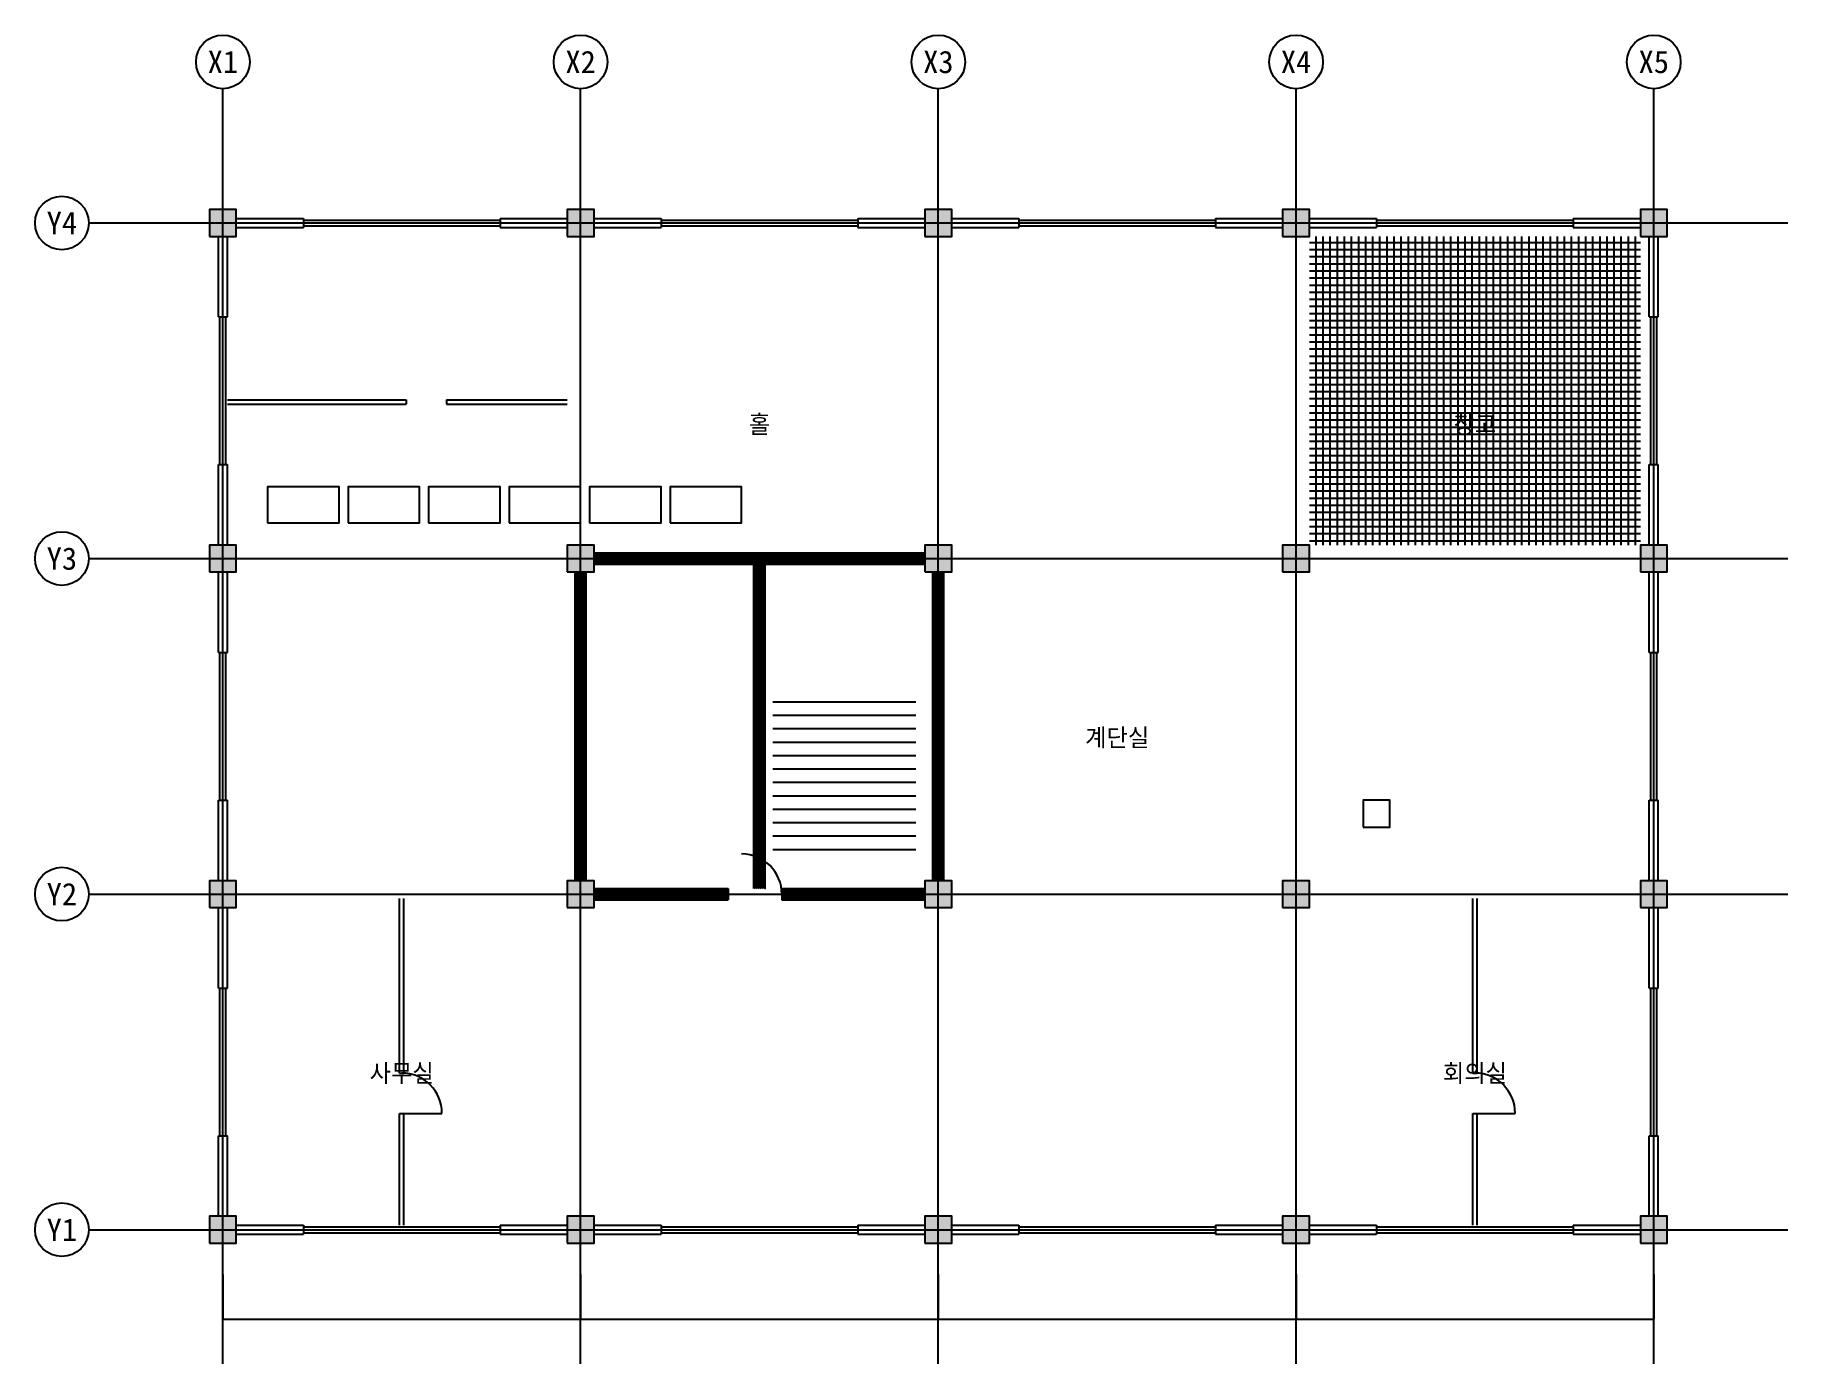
# Model space of a CAD drawing. Header units: metres. Extents: x -4200 to 35000, y -3000 to 26700.
import ezdxf
from ezdxf.enums import TextEntityAlignment as Align

# ---------------------------------------------------------------- set-up
doc = ezdxf.new("R2010")
doc.units = ezdxf.units.M
for name, color, linetype in [('A-COLS', 7, 'Continuous'), ('A-DIMS', 7, 'Continuous'), ('A-DOOR', 7, 'Continuous'), ('A-FURN', 7, 'Continuous'), ('A-GRID', 7, 'Continuous'), ('A-GRID-IDEN', 7, 'Continuous'), ('A-HATCH-FLOR', 7, 'Continuous'), ('A-STAIR', 7, 'Continuous'), ('A-TEXT', 7, 'Continuous'), ('A-WALL', 7, 'Continuous'), ('A-WALL-BLK', 7, 'Continuous'), ('A-WALL-CONC', 7, 'Continuous'), ('A-WIND', 7, 'Continuous')]:
    doc.layers.add(name, color=color, linetype=linetype)
doc.styles.add('OpenSansCondensed-Light', font='OpenSansCondensed-Light.ttf')
doc.dimstyles.new('EZDXF', dxfattribs={"dimtxt": 0.25, "dimasz": 0.175, "dimexe": 0.375, "dimexo": 0.125, "dimgap": 0.1, "dimtad": 1, "dimlfac": 100, "dimzin": 12, "dimdsep": 46, "dimtxsty": 'OpenSansCondensed-Light', "dimblk": 'ARCHTICK', "dimcen": 2.5, "dimazin": 3, "dimtfac": 0.5, "dimtmove": 2, "dimatfit": 3})

# ---------------------------------------------------------------- blocks, each defined once
blk = doc.blocks.new('_ARCHTICK')
at = {"color": 0, "linetype": 'BYBLOCK', "const_width": 0.15}
blk.add_lwpolyline([(-0.5, -0.5), (0.5, 0.5)], dxfattribs=at)

msp = doc.modelspace()

# ---------------------------------------------------------------- hatches: boundary and pattern name
at = {"layer": 'A-COLS'}
h = msp.add_hatch(color=7, dxfattribs=at)
h.dxf.hatch_style = 1
h.paths.add_polyline_path([(-300, 22200), (300, 22200), (300, 22800), (-300, 22800)])
h = msp.add_hatch(color=7, dxfattribs=at)
h.dxf.hatch_style = 1
h.paths.add_polyline_path([(7700, 22200), (8300, 22200), (8300, 22800), (7700, 22800)])
h = msp.add_hatch(color=7, dxfattribs=at)
h.dxf.hatch_style = 1
h.paths.add_polyline_path([(15700, 22200), (16300, 22200), (16300, 22800), (15700, 22800)])
h = msp.add_hatch(color=7, dxfattribs=at)
h.dxf.hatch_style = 1
h.paths.add_polyline_path([(23700, 22200), (24300, 22200), (24300, 22800), (23700, 22800)])
h = msp.add_hatch(color=7, dxfattribs=at)
h.dxf.hatch_style = 1
h.paths.add_polyline_path([(31700, 22200), (32300, 22200), (32300, 22800), (31700, 22800)])
h = msp.add_hatch(color=7, dxfattribs=at)
h.dxf.hatch_style = 1
h.paths.add_polyline_path([(-300, 14700), (300, 14700), (300, 15300), (-300, 15300)])
h = msp.add_hatch(color=7, dxfattribs=at)
h.dxf.hatch_style = 1
h.paths.add_polyline_path([(7700, 14700), (8300, 14700), (8300, 15300), (7700, 15300)])
h = msp.add_hatch(color=7, dxfattribs=at)
h.dxf.hatch_style = 1
h.paths.add_polyline_path([(15700, 14700), (16300, 14700), (16300, 15300), (15700, 15300)])
h = msp.add_hatch(color=7, dxfattribs=at)
h.dxf.hatch_style = 1
h.paths.add_polyline_path([(23700, 14700), (24300, 14700), (24300, 15300), (23700, 15300)])
h = msp.add_hatch(color=7, dxfattribs=at)
h.dxf.hatch_style = 1
h.paths.add_polyline_path([(31700, 14700), (32300, 14700), (32300, 15300), (31700, 15300)])
h = msp.add_hatch(color=7, dxfattribs=at)
h.dxf.hatch_style = 1
h.paths.add_polyline_path([(-300, 7200), (300, 7200), (300, 7800), (-300, 7800)])
h = msp.add_hatch(color=7, dxfattribs=at)
h.dxf.hatch_style = 1
h.paths.add_polyline_path([(7700, 7200), (8300, 7200), (8300, 7800), (7700, 7800)])
h = msp.add_hatch(color=7, dxfattribs=at)
h.dxf.hatch_style = 1
h.paths.add_polyline_path([(15700, 7200), (16300, 7200), (16300, 7800), (15700, 7800)])
h = msp.add_hatch(color=7, dxfattribs=at)
h.dxf.hatch_style = 1
h.paths.add_polyline_path([(23700, 7200), (24300, 7200), (24300, 7800), (23700, 7800)])
h = msp.add_hatch(color=7, dxfattribs=at)
h.dxf.hatch_style = 1
h.paths.add_polyline_path([(31700, 7200), (32300, 7200), (32300, 7800), (31700, 7800)])
h = msp.add_hatch(color=7, dxfattribs=at)
h.dxf.hatch_style = 1
h.paths.add_polyline_path([(-300, -300), (300, -300), (300, 300), (-300, 300)])
h = msp.add_hatch(color=7, dxfattribs=at)
h.dxf.hatch_style = 1
h.paths.add_polyline_path([(7700, -300), (8300, -300), (8300, 300), (7700, 300)])
h = msp.add_hatch(color=7, dxfattribs=at)
h.dxf.hatch_style = 1
h.paths.add_polyline_path([(15700, -300), (16300, -300), (16300, 300), (15700, 300)])
h = msp.add_hatch(color=7, dxfattribs=at)
h.dxf.hatch_style = 1
h.paths.add_polyline_path([(23700, -300), (24300, -300), (24300, 300), (23700, 300)])
h = msp.add_hatch(color=7, dxfattribs=at)
h.dxf.hatch_style = 1
h.paths.add_polyline_path([(31700, -300), (32300, -300), (32300, 300), (31700, 300)])
at = {"layer": 'A-HATCH-FLOR'}
h = msp.add_hatch(dxfattribs=at)
h.set_pattern_fill('NET', scale=50)
h.paths.add_polyline_path([(24300, 15300), (31700, 15300), (31700, 22200), (24300, 22200)])
at = {"layer": 'A-WALL-CONC'}
h = msp.add_hatch(dxfattribs=at)
h.set_pattern_fill('ANSI31', scale=10)
h.paths.add_polyline_path([(8300, 15125), (15700, 15125), (15700, 14875), (8300, 14875)])
h = msp.add_hatch(dxfattribs=at)
h.set_pattern_fill('ANSI31', scale=10)
h.paths.add_polyline_path([(7875, 7800), (7875, 14700), (8125, 14700), (8125, 7800)])
h = msp.add_hatch(dxfattribs=at)
h.set_pattern_fill('ANSI31', scale=10)
h.paths.add_polyline_path([(11875, 7625), (11875, 14875), (12125, 14875), (12125, 7625)])
h = msp.add_hatch(dxfattribs=at)
h.set_pattern_fill('ANSI31', scale=10)
h.paths.add_polyline_path([(15875, 7800), (15875, 14700), (16125, 14700), (16125, 7800)])
h = msp.add_hatch(dxfattribs=at)
h.set_pattern_fill('ANSI31', scale=10)
h.paths.add_polyline_path([(8300, 7625), (11300, 7625), (11300, 7375), (8300, 7375)])
h = msp.add_hatch(dxfattribs=at)
h.set_pattern_fill('ANSI31', scale=10)
h.paths.add_polyline_path([(12500, 7625), (15700, 7625), (15700, 7375), (12500, 7375)])

# ---------------------------------------------------------------- linework, layer by layer
at = {"layer": 'A-COLS'}
for points in [[(-300, 22200), (300, 22200), (300, 22800), (-300, 22800)], [(7700, 22200), (8300, 22200), (8300, 22800), (7700, 22800)], [(15700, 22200), (16300, 22200), (16300, 22800), (15700, 22800)], [(23700, 22200), (24300, 22200), (24300, 22800), (23700, 22800)], [(31700, 22200), (32300, 22200), (32300, 22800), (31700, 22800)], [(-300, 14700), (300, 14700), (300, 15300), (-300, 15300)], [(7700, 14700), (8300, 14700), (8300, 15300), (7700, 15300)], [(15700, 14700), (16300, 14700), (16300, 15300), (15700, 15300)], [(23700, 14700), (24300, 14700), (24300, 15300), (23700, 15300)], [(31700, 14700), (32300, 14700), (32300, 15300), (31700, 15300)], [(-300, 7200), (300, 7200), (300, 7800), (-300, 7800)], [(7700, 7200), (8300, 7200), (8300, 7800), (7700, 7800)], [(15700, 7200), (16300, 7200), (16300, 7800), (15700, 7800)], [(23700, 7200), (24300, 7200), (24300, 7800), (23700, 7800)], [(31700, 7200), (32300, 7200), (32300, 7800), (31700, 7800)], [(-300, -300), (300, -300), (300, 300), (-300, 300)], [(7700, -300), (8300, -300), (8300, 300), (7700, 300)], [(15700, -300), (16300, -300), (16300, 300), (15700, 300)], [(23700, -300), (24300, -300), (24300, 300), (23700, 300)], [(31700, -300), (32300, -300), (32300, 300), (31700, 300)]]:
    msp.add_lwpolyline(points, close=True, dxfattribs=at)
at = {"layer": 'A-DOOR'}
for p, q in [((11600, 7500), (12500, 7500)), ((4000, 2600), (4900, 2600)), ((28000, 2600), (28900, 2600))]:
    msp.add_line(p, q, dxfattribs=at)
for centre in [(11600, 7500), (4000, 2600), (28000, 2600)]:
    msp.add_arc(centre, 900, 0, 90, dxfattribs=at)
at = {"layer": 'A-FURN'}
for points in [[(1000, 15800), (2600, 15800), (2600, 16600), (1000, 16600)], [(2800, 15800), (4400, 15800), (4400, 16600), (2800, 16600)], [(4600, 15800), (6200, 15800), (6200, 16600), (4600, 16600)], [(6400, 15800), (8000, 15800), (8000, 16600), (6400, 16600)], [(8200, 15800), (9800, 15800), (9800, 16600), (8200, 16600)], [(10000, 15800), (11600, 15800), (11600, 16600), (10000, 16600)], [(25500, 9000), (26100, 9000), (26100, 9600), (25500, 9600)]]:
    msp.add_lwpolyline(points, close=True, dxfattribs=at)
at = {"layer": 'A-GRID'}
for p, q in [((0, -3000), (0, 25500)), ((8000, -3000), (8000, 25500)), ((16000, -3000), (16000, 25500)), ((24000, -3000), (24000, 25500)), ((32000, -3000), (32000, 25500)), ((-3000, 22500), (35000, 22500)), ((-3000, 15000), (35000, 15000)), ((-3000, 7500), (35000, 7500)), ((-3000, 0), (35000, 0))]:
    msp.add_line(p, q, dxfattribs=at)
at = {"layer": 'A-GRID-IDEN'}
for centre in [(0, 26100), (8000, 26100), (16000, 26100), (24000, 26100), (32000, 26100), (-3600, 22500), (-3600, 15000), (-3600, 7500), (-3600, 0)]:
    msp.add_circle(centre, 600, dxfattribs=at)
at = {"layer": 'A-STAIR'}
for p, q in [((12300, 11800), (15500, 11800)), ((12300, 11500), (15500, 11500)), ((12300, 11200), (15500, 11200)), ((12300, 10900), (15500, 10900)), ((12300, 10600), (15500, 10600)), ((12300, 10300), (15500, 10300)), ((12300, 10000), (15500, 10000)), ((12300, 9700), (15500, 9700)), ((12300, 9400), (15500, 9400)), ((12300, 9100), (15500, 9100)), ((12300, 8800), (15500, 8800)), ((12300, 8500), (15500, 8500))]:
    msp.add_line(p, q, dxfattribs=at)
at = {"layer": 'A-WALL'}
for p, q in [((300, 22600), (1800, 22600)), ((300, 22400), (1800, 22400)), ((1800, 22600), (1800, 22400)), ((6200, 22600), (7700, 22600)), ((6200, 22600), (6200, 22400)), ((6200, 22400), (7700, 22400)), ((8300, 22600), (9800, 22600)), ((8300, 22400), (9800, 22400)), ((9800, 22600), (9800, 22400)), ((14200, 22600), (15700, 22600)), ((14200, 22600), (14200, 22400)), ((14200, 22400), (15700, 22400)), ((16300, 22600), (17800, 22600)), ((16300, 22400), (17800, 22400)), ((17800, 22600), (17800, 22400)), ((22200, 22600), (23700, 22600)), ((22200, 22600), (22200, 22400)), ((22200, 22400), (23700, 22400)), ((24300, 22600), (25800, 22600)), ((24300, 22400), (25800, 22400)), ((25800, 22600), (25800, 22400)), ((30200, 22600), (31700, 22600)), ((30200, 22600), (30200, 22400)), ((30200, 22400), (31700, 22400)), ((-100, 20400), (-100, 22200)), ((100, 20400), (100, 22200)), ((31900, 20400), (31900, 22200)), ((32100, 20400), (32100, 22200)), ((-100, 20400), (100, 20400)), ((31900, 20400), (32100, 20400)), ((-100, 15300), (-100, 17100)), ((-100, 17100), (100, 17100)), ((100, 15300), (100, 17100)), ((31900, 15300), (31900, 17100)), ((31900, 17100), (32100, 17100)), ((32100, 15300), (32100, 17100)), ((-100, 12900), (-100, 14700)), ((100, 12900), (100, 14700)), ((31900, 12900), (31900, 14700)), ((32100, 12900), (32100, 14700)), ((-100, 12900), (100, 12900)), ((31900, 12900), (32100, 12900)), ((-100, 7800), (-100, 9600)), ((-100, 9600), (100, 9600)), ((100, 7800), (100, 9600)), ((31900, 7800), (31900, 9600)), ((31900, 9600), (32100, 9600)), ((32100, 7800), (32100, 9600)), ((-100, 5400), (-100, 7200)), ((100, 5400), (100, 7200)), ((31900, 5400), (31900, 7200)), ((32100, 5400), (32100, 7200)), ((-100, 5400), (100, 5400)), ((31900, 5400), (32100, 5400)), ((-100, 300), (-100, 2100)), ((-100, 2100), (100, 2100)), ((100, 300), (100, 2100)), ((31900, 300), (31900, 2100)), ((31900, 2100), (32100, 2100)), ((32100, 300), (32100, 2100)), ((300, 100), (1800, 100)), ((1800, 100), (1800, -100)), ((6200, 100), (7700, 100)), ((6200, 100), (6200, -100)), ((8300, 100), (9800, 100)), ((9800, 100), (9800, -100)), ((14200, 100), (15700, 100)), ((14200, 100), (14200, -100)), ((16300, 100), (17800, 100)), ((17800, 100), (17800, -100)), ((22200, 100), (23700, 100)), ((22200, 100), (22200, -100)), ((24300, 100), (25800, 100)), ((25800, 100), (25800, -100)), ((30200, 100), (31700, 100)), ((30200, 100), (30200, -100)), ((300, -100), (1800, -100)), ((6200, -100), (7700, -100)), ((8300, -100), (9800, -100)), ((14200, -100), (15700, -100)), ((16300, -100), (17800, -100)), ((22200, -100), (23700, -100)), ((24300, -100), (25800, -100)), ((30200, -100), (31700, -100))]:
    msp.add_line(p, q, dxfattribs=at)
at = {"layer": 'A-WALL-BLK'}
for p, q in [((100, 18550), (4100, 18550)), ((100, 18450), (4100, 18450)), ((4100, 18550), (4100, 18450)), ((5000, 18550), (7700, 18550)), ((5000, 18550), (5000, 18450)), ((5000, 18450), (7700, 18450)), ((3950, 3500), (3950, 7400)), ((4050, 3500), (4050, 7400)), ((27950, 3500), (27950, 7400)), ((28050, 3500), (28050, 7400)), ((3950, 3500), (4050, 3500)), ((27950, 3500), (28050, 3500)), ((3950, 100), (3950, 2600)), ((3950, 2600), (4050, 2600)), ((4050, 100), (4050, 2600)), ((27950, 100), (27950, 2600)), ((27950, 2600), (28050, 2600)), ((28050, 100), (28050, 2600))]:
    msp.add_line(p, q, dxfattribs=at)
at = {"layer": 'A-WALL-CONC'}
for p, q in [((8300, 15125), (15700, 15125)), ((7875, 7800), (7875, 14700)), ((8125, 7800), (8125, 14700)), ((8300, 14875), (15700, 14875)), ((11875, 7625), (11875, 14875)), ((12125, 7625), (12125, 14875)), ((15875, 7800), (15875, 14700)), ((16125, 7800), (16125, 14700)), ((8300, 7625), (11300, 7625)), ((11300, 7625), (11300, 7375)), ((12500, 7625), (15700, 7625)), ((12500, 7625), (12500, 7375)), ((8300, 7375), (11300, 7375)), ((12500, 7375), (15700, 7375))]:
    msp.add_line(p, q, dxfattribs=at)
at = {"layer": 'A-WIND'}
for p, q in [((1800, 22566.66667), (6200, 22566.66667)), ((1800, 22500), (6200, 22500)), ((1800, 22433.33333), (6200, 22433.33333)), ((9800, 22566.66667), (14200, 22566.66667)), ((9800, 22500), (14200, 22500)), ((9800, 22433.33333), (14200, 22433.33333)), ((17800, 22566.66667), (22200, 22566.66667)), ((17800, 22500), (22200, 22500)), ((17800, 22433.33333), (22200, 22433.33333)), ((25800, 22566.66667), (30200, 22566.66667)), ((25800, 22500), (30200, 22500)), ((25800, 22433.33333), (30200, 22433.33333)), ((-66.66667, 17100), (-66.66667, 20400)), ((0, 17100), (0, 20400)), ((66.66667, 17100), (66.66667, 20400)), ((31933.33333, 17100), (31933.33333, 20400)), ((32000, 17100), (32000, 20400)), ((32066.66667, 17100), (32066.66667, 20400)), ((-66.66667, 9600), (-66.66667, 12900)), ((0, 9600), (0, 12900)), ((66.66667, 9600), (66.66667, 12900)), ((31933.33333, 9600), (31933.33333, 12900)), ((32000, 9600), (32000, 12900)), ((32066.66667, 9600), (32066.66667, 12900)), ((-66.66667, 2100), (-66.66667, 5400)), ((0, 2100), (0, 5400)), ((66.66667, 2100), (66.66667, 5400)), ((31933.33333, 2100), (31933.33333, 5400)), ((32000, 2100), (32000, 5400)), ((32066.66667, 2100), (32066.66667, 5400)), ((1800, 66.66667), (6200, 66.66667)), ((1800, 0), (6200, 0)), ((9800, 66.66667), (14200, 66.66667)), ((9800, 0), (14200, 0)), ((17800, 66.66667), (22200, 66.66667)), ((17800, 0), (22200, 0)), ((25800, 66.66667), (30200, 66.66667)), ((25800, 0), (30200, 0)), ((1800, -66.66667), (6200, -66.66667)), ((9800, -66.66667), (14200, -66.66667)), ((17800, -66.66667), (22200, -66.66667)), ((25800, -66.66667), (30200, -66.66667))]:
    msp.add_line(p, q, dxfattribs=at)

# ---------------------------------------------------------------- texts
at = {"layer": 'A-GRID-IDEN'}
for s, p in [('X1', (0, 26100)), ('X2', (8000, 26100)), ('X3', (16000, 26100)), ('X4', (24000, 26100)), ('X5', (32000, 26100)), ('Y4', (-3600, 22500)), ('Y3', (-3600, 15000)), ('Y2', (-3600, 7500)), ('Y1', (-3600, 0))]:
    msp.add_text(s, height=500, dxfattribs=at).set_placement(p, align=Align.MIDDLE_CENTER)
at = {"layer": 'A-TEXT'}
for s, p in [('홀', (12000, 18000)), ('창고', (28000, 18000)), ('계단실', (20000, 11000)), ('사무실', (4000, 3500)), ('회의실', (28000, 3500))]:
    msp.add_text(s, height=400, dxfattribs=at).set_placement(p, align=Align.MIDDLE_CENTER)

# ---------------------------------------------------------------- dimensions: what is measured, and where the dimension line sits
at = {"layer": 'A-DIMS'}
for base, p1, p2 in [((0, -2000), (0, -1000), (8000, -1000)), ((8000, -2000), (8000, -1000), (16000, -1000)), ((16000, -2000), (16000, -1000), (24000, -1000)), ((24000, -2000), (24000, -1000), (32000, -1000))]:
    msp.add_linear_dim(base=base, p1=p1, p2=p2, dimstyle='EZDXF', dxfattribs=at).render()

doc.saveas('drawing.dxf')
